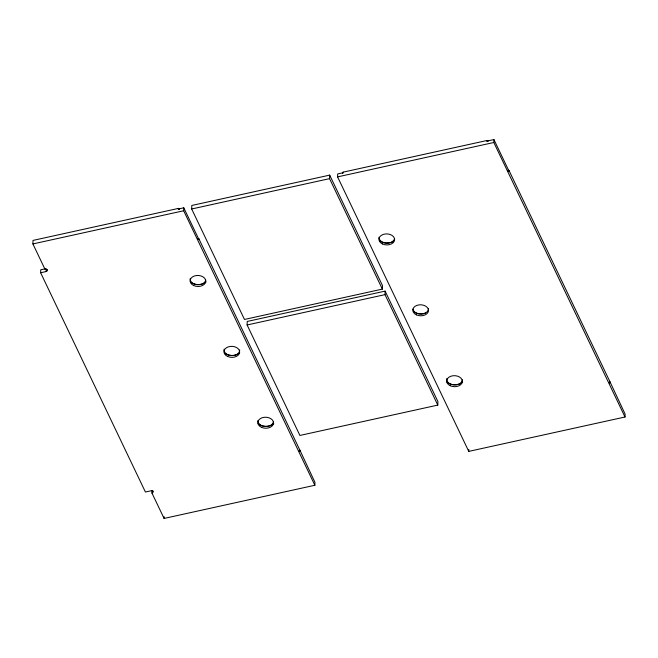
<?xml version="1.0" encoding="UTF-8"?>
<svg xmlns="http://www.w3.org/2000/svg" width="658" height="658" viewBox="0 0 658 658"><rect width="100%" height="100%" fill="white"/><g stroke="black" fill="none" stroke-linecap="round" stroke-linejoin="round"><path stroke-width="0.99" d="M198.971 238.986L198.955 239.57A0.823 0.576 1.9 0 0 197.902 239.191L197.926 238.607A0.823 0.576 1.9 0 1 198.971 238.986L299.793 449.973L314.952 482.322L314.853 485.259L164.081 518.438L151.94 493.031A1.653 1.16 1.9 0 0 152.977 491.584A1.653 1.16 1.9 0 0 150.879 490.827L145.418 492.028L40.632 272.757L46.101 271.548A1.653 1.16 1.9 0 0 47.129 270.101A1.653 1.16 1.9 0 0 45.04 269.344L32.9 243.937L33.015 240.409L178.326 208.43A0.823 0.576 1.9 0 1 179.371 208.808L179.354 209.4A0.823 0.576 1.9 0 0 178.302 209.014L178.326 208.43M40.632 272.757L40.73 269.813L45.287 268.809M46.101 271.548L46.192 268.612M47.129 270.101L47.154 269.369M151.94 493.031L152.023 490.465M152.977 491.584L153.001 490.852M164.081 518.438L164.138 516.678M314.853 485.259L183.672 210.757L183.771 207.813L178.302 209.014M191.684 208.989L191.799 205.461L329.691 175.118L382.479 285.58L382.356 289.109L244.472 319.459L191.684 208.989L329.568 178.647L329.691 175.118M247.112 324.978L247.227 321.449L385.119 291.107L437.907 401.569L437.784 405.098L299.9 435.448L247.112 324.978L384.996 294.636L385.119 291.107M509.119 170.726L509.095 171.319A0.823 0.576 1.9 0 0 508.05 170.94L508.075 170.348A0.823 0.576 1.9 0 1 509.119 170.726L609.941 381.714L625.1 414.063L625.001 417.007L468.759 451.388L337.579 176.887L337.677 173.942L343.147 172.741L343.163 172.149L486.912 140.516A0.823 0.576 1.9 0 1 487.956 140.894L487.932 141.486A0.823 0.576 1.9 0 0 486.887 141.108L486.912 140.516M468.759 451.388L468.825 449.43M625.001 417.007L493.821 142.498L493.919 139.562L486.887 141.108M32.9 243.937L183.672 210.757M337.579 176.887L493.821 142.498M493.919 139.562L509.095 171.319M329.568 178.647L382.356 289.109M384.996 294.636L437.784 405.098M183.771 207.813L198.955 239.57M343.147 172.741A0.823 0.576 1.9 0 0 342.629 173.465L342.645 172.873A0.823 0.576 1.9 0 1 343.163 172.149M609.941 381.714A0.823 0.576 1.9 0 1 609.423 382.438L609.407 383.03A0.823 0.576 1.9 0 0 609.925 382.306M394.586 238.607A7.855 5.511 1.9 0 1 386.032 243.115A7.855 5.511 1.9 0 1 378.975 237.234M393.468 241.445A10.199 7.148 1.9 0 1 379.798 240.91M428.539 308.405A7.855 5.511 1.9 0 1 421.441 314.022A7.855 5.511 1.9 0 1 412.92 309.178M425.718 313.093A10.199 7.148 1.9 0 1 414.458 312.279M462.41 379.822A7.855 5.511 1.9 0 1 453.773 384.881A7.855 5.511 1.9 0 1 446.807 378.449M462.64 382.199A10.199 7.148 1.9 0 1 446.848 382.134M299.777 450.557A0.823 0.576 1.9 0 1 299.258 451.281L299.283 450.697A0.823 0.576 1.9 0 0 299.793 449.973M273.572 421.383A7.855 5.511 1.9 0 1 265.33 426.466A7.855 5.511 1.9 0 1 257.887 420.552M273.802 423.76A10.199 7.148 1.9 0 1 258.01 423.694M239.701 349.957A7.855 5.511 1.9 0 1 231.443 355.583A7.855 5.511 1.9 0 1 224.09 349.127M239.249 353.412A10.199 7.148 1.9 0 1 224.83 353.346M205.748 280.168A7.855 5.511 1.9 0 1 197.186 284.675A7.855 5.511 1.9 0 1 190.137 278.795M206.053 281.994A10.199 7.148 1.9 0 1 191.741 282.956M382.495 243.962A7.855 5.511 1.9 0 0 394.611 239.825A7.855 5.511 1.9 0 0 383.186 234.445A7.855 5.511 1.9 0 0 382.495 243.962M416.366 314.845A7.855 5.511 1.9 0 0 428.481 310.708A7.855 5.511 1.9 0 0 417.065 305.328A7.855 5.511 1.9 0 0 416.366 314.845M450.236 385.728A7.855 5.511 1.9 0 0 462.352 381.591A7.855 5.511 1.9 0 0 450.936 376.212A7.855 5.511 1.9 0 0 450.236 385.728M261.399 427.281A7.855 5.511 1.9 0 0 273.514 423.143A7.855 5.511 1.9 0 0 262.098 417.764A7.855 5.511 1.9 0 0 261.399 427.281M227.528 356.406A7.855 5.511 1.9 0 0 239.644 352.269A7.855 5.511 1.9 0 0 228.219 346.889A7.855 5.511 1.9 0 0 227.528 356.406M193.658 285.523A7.855 5.511 1.9 0 0 205.765 281.385A7.855 5.511 1.9 0 0 194.349 276.006A7.855 5.511 1.9 0 0 193.658 285.523"/></g></svg>
